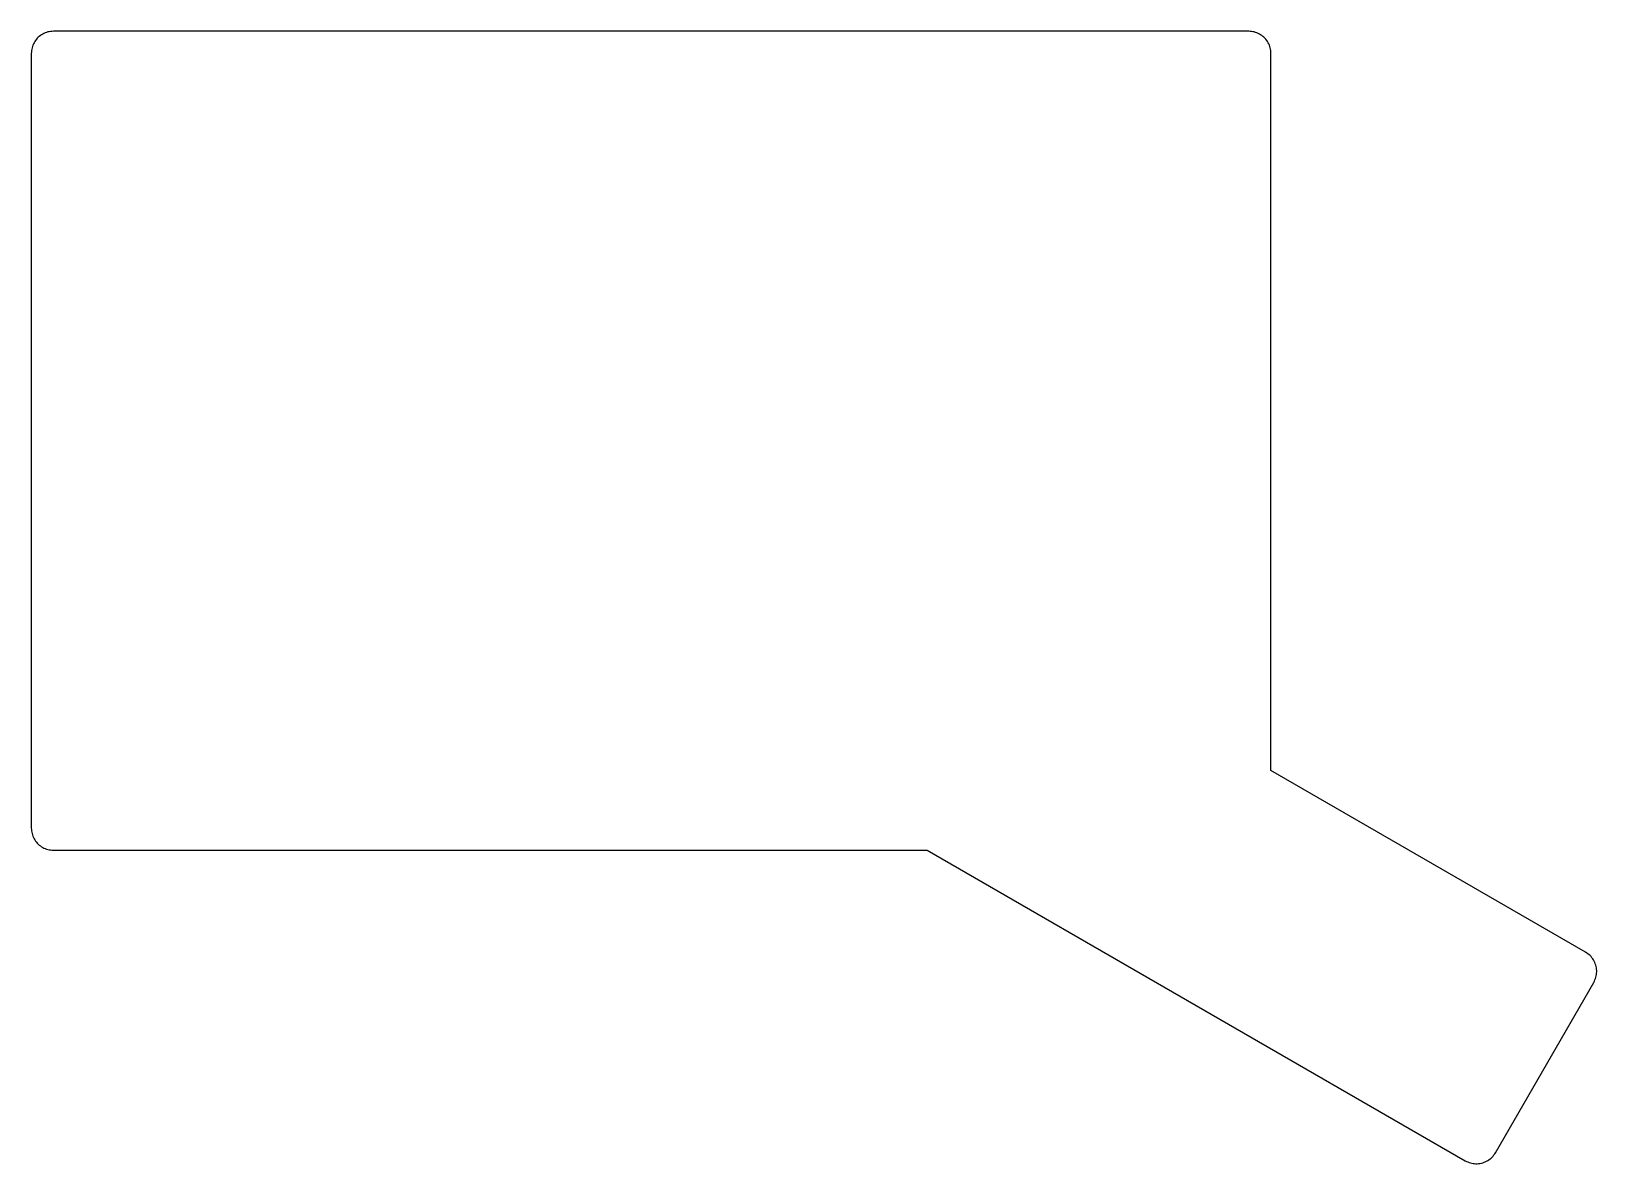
# Model space of a CAD drawing. Extents: x 1 to 143, y -27 to 75.
import ezdxf

# ---------------------------------------------------------------- set-up
doc = ezdxf.new("R2010")
doc.units = 0
doc.layers.get('0').update_dxf_attribs({"linetype": 'CONTINUOUS'})

msp = doc.modelspace()

# ---------------------------------------------------------------- linework, layer by layer
msp.add_lwpolyline([(131.994, -27.4093), (132.119, -27.4001), (132.244, -27.3831), (132.367, -27.3583), (132.488, -27.3257), (132.607, -27.2857), (132.723, -27.2382), (132.837, -27.1835), (132.946, -27.1218), (133.051, -27.0534), (133.152, -26.9785), (133.248, -26.8974), (133.339, -26.8104), (133.424, -26.7179), (133.503, -26.6203), (133.576, -26.5179), (133.642, -26.4111), (142.548, -10.985), (142.608, -10.8743), (142.66, -10.7601), (142.705, -10.6428), (142.743, -10.5229), (142.773, -10.4008), (142.795, -10.2772), (142.809, -10.1524), (142.816, -10.0269), (142.814, -9.90127), (142.805, -9.77596), (142.788, -9.65149), (142.763, -9.52832), (142.731, -9.40696), (142.691, -9.28788), (142.643, -9.17155), (142.589, -9.05843), (142.527, -8.94897), (142.459, -8.8436), (142.384, -8.74273), (142.303, -8.64676), (142.216, -8.55608), (142.123, -8.47103), (142.025, -8.39196), (141.923, -8.31918), (141.816, -8.25297), (113.3, 8.21089), (113.3, 73.2), (113.296, 73.3256), (113.284, 73.4507), (113.265, 73.5748), (113.237, 73.6974), (113.202, 73.818), (113.16, 73.9362), (113.11, 74.0516), (113.053, 74.1635), (112.989, 74.2717), (112.918, 74.3756), (112.841, 74.4748), (112.758, 74.5691), (112.669, 74.6579), (112.575, 74.741), (112.476, 74.818), (112.372, 74.8887), (112.264, 74.9526), (112.152, 75.0097), (112.036, 75.0596), (111.918, 75.1021), (111.797, 75.1372), (111.675, 75.1646), (111.551, 75.1842), (111.426, 75.1961), (111.3, 75.2), (3, 75.2), (2.87442, 75.1961), (2.74933, 75.1842), (2.62524, 75.1646), (2.50262, 75.1372), (2.38197, 75.1021), (2.26375, 75.0596), (2.14844, 75.0097), (2.03649, 74.9526), (1.92835, 74.8887), (1.82443, 74.818), (1.72515, 74.741), (1.63091, 74.6579), (1.54206, 74.5691), (1.45897, 74.4748), (1.38197, 74.3756), (1.31135, 74.2717), (1.24739, 74.1635), (1.19035, 74.0516), (1.14045, 73.9362), (1.09789, 73.818), (1.06283, 73.6974), (1.03543, 73.5748), (1.01577, 73.4507), (1.00395, 73.3256), (1, 73.2), (1, 3), (1.00395, 2.87442), (1.01577, 2.74933), (1.03543, 2.62524), (1.06283, 2.50262), (1.09789, 2.38197), (1.14045, 2.26375), (1.19035, 2.14844), (1.24739, 2.03649), (1.31135, 1.92835), (1.38197, 1.82443), (1.45897, 1.72515), (1.54206, 1.63091), (1.63091, 1.54206), (1.72515, 1.45897), (1.82443, 1.38197), (1.92835, 1.31135), (2.03649, 1.24739), (2.14844, 1.19035), (2.26375, 1.14045), (2.38197, 1.09789), (2.50262, 1.06283), (2.62524, 1.03543), (2.74933, 1.01577), (2.87442, 1.00395), (3, 1), (82.1646, 1), (130.91, -27.1432), (131.021, -27.2025), (131.135, -27.2548), (131.252, -27.2999), (131.372, -27.3374), (131.494, -27.3674), (131.618, -27.3896), (131.743, -27.4041), (131.868, -27.4107)], close=True)

doc.saveas('drawing.dxf')
